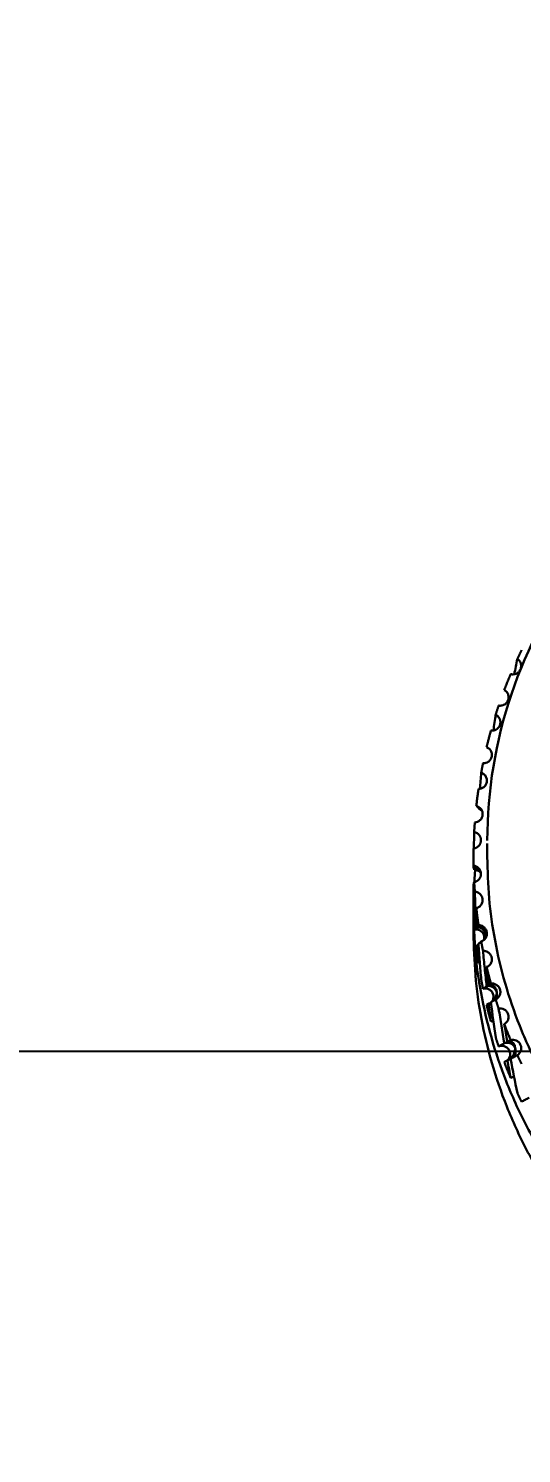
# Model space of a CAD drawing. Header units: millimetres. Extents: x 577 to 7172, y 252 to 2707.
# Drawn here: x 1008 to 1025.9, y 2105.4 to 2157.1 of the extents above; entities that cross this region are included whole.
import ezdxf

# ---------------------------------------------------------------- set-up
doc = ezdxf.new("R2010")
doc.units = ezdxf.units.MM
doc.header["$MEASUREMENT"] = 0
doc.layers.add('외형선(ISO)', color=7, linetype='Continuous', lineweight=30)
doc.layers.add('치수(ISO)', color=7, linetype='Continuous', lineweight=25)
doc.styles.add('굴림', font='')
doc.styles.get('굴림').set_extended_font_data('援대┝')
doc.dimstyles.new('기본값 (ISO)', dxfattribs={"dimscale": 10, "dimtxt": 3, "dimasz": 2.5, "dimexe": 3.175, "dimexo": 0, "dimgap": 0.762, "dimtad": 1, "dimtoh": 1, "dimdec": 0, "dimzin": 1, "dimdsep": 46, "dimtxsty": '굴림', "dimcen": 0.5, "dimazin": 0, "dimtfac": 1, "dimtdec": 4, "dimtix": 1, "dimtmove": 1, "dimatfit": 3, "dimfxl": 1, "dimtolj": 1, "dimtzin": 1, "dimarcsym": 0})

# ---------------------------------------------------------------- blocks, each defined once
blk = doc.blocks.new('*D22')
at = {"layer": 'Defpoints', "color": 0}
for p in [(1111.205, 2147.566), (972.024, 2092.463)]:
    blk.add_point(p, dxfattribs=at)
at = {"layer": '치수(ISO)', "color": 0, "lineweight": -2}
for p, q in [((1041.614, 2115.015), (1041.614, 2125.015)), ((1036.614, 2120.015), (1046.614, 2120.015)), ((902.29, 2064.855), (948.779, 2083.261)), ((877.29, 2064.855), (902.29, 2064.855))]:
    blk.add_line(p, q, dxfattribs=at)
at = {"layer": '치수(ISO)', "color": 0}
blk.add_solid([(950.313, 2079.387), (947.245, 2087.135), (972.024, 2092.463)], dxfattribs=at)
at = {"layer": '치수(ISO)', "color": 0, "insert": (833.241, 2064.855), "char_height": 30, "attachment_point": 5, "style": '굴림'}
blk.add_mtext('\\A1;150', dxfattribs=at)
blk = doc.blocks.new('*D32')
at = {"layer": 'Defpoints', "color": 0}
for p in [(899.259, 2588.117), (619.259, 2120.015), (1041.614, 2120.015)]:
    blk.add_point(p, dxfattribs=at)
at = {"layer": '치수(ISO)', "color": 0, "lineweight": -2}
for p, q in [((899.259, 2588.117), (587.509, 2588.117)), ((619.259, 2563.117), (619.259, 2145.015)), ((1041.614, 2120.015), (587.509, 2120.015))]:
    blk.add_line(p, q, dxfattribs=at)
at = {"layer": '치수(ISO)', "color": 0}
for points in [[(623.425, 2563.117), (615.092, 2563.117), (619.259, 2588.117)], [(615.092, 2145.015), (623.425, 2145.015), (619.259, 2120.015)]]:
    blk.add_solid(points, dxfattribs=at)
at = {"layer": '치수(ISO)', "color": 0, "insert": (596.639, 2354.066), "char_height": 30, "attachment_point": 5, "rotation": 90, "style": '굴림'}
blk.add_mtext('\\A1;468', dxfattribs=at)

msp = doc.modelspace()

# ---------------------------------------------------------------- linework, layer by layer
at = {"layer": '외형선(ISO)'}
for p, q in [((1024.614, 2127.061), (1024.614, 2127.556)), ((1024.114, 2126.713), (1024.114, 2127.061)), ((1024.114, 2125.686), (1024.114, 2126.034)), ((1024.114, 2124.311), (1024.114, 2125.17))]:
    msp.add_line(p, q, dxfattribs=at)
msp.add_arc((1024.144, 2125.079), 0.298, 93.4232, 95.1257, dxfattribs=at)
for points, knots in [([(966.614, 2122.455), (966.614, 2130.417), (967.955, 2138.48), (973.071, 2153.461), (976.875, 2160.58), (986.442, 2173.121), (992.324, 2178.701), (1005.413, 2187.648), (1012.785, 2191.124), (1024.235, 2194.446), (1028.154, 2195.251), (1032.114, 2195.75)], [0, 0, 0, 0, 2.423777, 2.423777, 4.811997, 4.811997, 7.200392, 7.200392, 9.591002, 9.591002, 10.780982, 10.780982, 10.780982, 10.780982]), ([(1024.614, 2127.662), (1024.614, 2129.452), (1024.913, 2131.265), (1026.058, 2134.653), (1026.919, 2136.27), (1029.081, 2139.122), (1030.412, 2140.39), (1031.967, 2141.457), (1032.04, 2141.507), (1032.114, 2141.556)], [0, 0, 0, 0, 0.544657, 0.544657, 1.086547, 1.086547, 1.627993, 1.627993, 1.654717, 1.654717, 1.654717, 1.654717]), ([(1025.705, 2134.243), (1025.725, 2134.23), (1025.744, 2134.216), (1025.777, 2134.182), (1025.791, 2134.163), (1025.823, 2134.108), (1025.836, 2134.07), (1025.847, 2133.992), (1025.844, 2133.954), (1025.825, 2133.877), (1025.807, 2133.84), (1025.758, 2133.775), (1025.728, 2133.748), (1025.669, 2133.713), (1025.644, 2133.702), (1025.591, 2133.689), (1025.566, 2133.685), (1025.54, 2133.685)], [-0.07883643, -0.07883643, -0.07883643, -0.07883643, -0.07170235, -0.07170235, -0.06454494, -0.06454494, -0.05243005, -0.05243005, -0.04075018, -0.04075018, -0.02834091, -0.02834091, -0.01619838, -0.01619838, -0.00778866, -0.00778866, -0.000001, -0.000001, -0.000001, -0.000001]), ([(1025.54, 2133.685), (1025.526, 2133.685), (1025.513, 2133.686), (1025.487, 2133.689), (1025.475, 2133.692), (1025.462, 2133.695)], [-0.007853341, -0.007853341, -0.007853341, -0.007853341, -0.003927204, -0.003927204, -0.000001, -0.000001, -0.000001, -0.000001]), ([(1025.229, 2133.117), (1025.252, 2133.105), (1025.273, 2133.091), (1025.31, 2133.056), (1025.327, 2133.037), (1025.362, 2132.982), (1025.376, 2132.945), (1025.39, 2132.868), (1025.389, 2132.829), (1025.372, 2132.751), (1025.356, 2132.713), (1025.309, 2132.647), (1025.28, 2132.618), (1025.22, 2132.58), (1025.193, 2132.568), (1025.137, 2132.552), (1025.109, 2132.549), (1025.082, 2132.549)], [-0.08112905, -0.08112905, -0.08112905, -0.08112905, -0.07349792, -0.07349792, -0.06579093, -0.06579093, -0.05377233, -0.05377233, -0.04201048, -0.04201048, -0.02959247, -0.02959247, -0.01734479, -0.01734479, -0.00832773, -0.00832773, -0.000001, -0.000001, -0.000001, -0.000001]), ([(1025.082, 2132.549), (1025.072, 2132.549), (1025.063, 2132.549), (1025.045, 2132.551), (1025.035, 2132.552), (1025.026, 2132.554)], [-0.005576419, -0.005576419, -0.005576419, -0.005576419, -0.002786481, -0.002786481, -0.000001, -0.000001, -0.000001, -0.000001]), ([(1024.588, 2131.046), (1024.617, 2131.036), (1024.643, 2131.021), (1024.691, 2130.983), (1024.712, 2130.961), (1024.752, 2130.902), (1024.767, 2130.865), (1024.783, 2130.788), (1024.783, 2130.748), (1024.768, 2130.67), (1024.752, 2130.632), (1024.707, 2130.564), (1024.678, 2130.535), (1024.619, 2130.496), (1024.591, 2130.482), (1024.534, 2130.466), (1024.505, 2130.462), (1024.477, 2130.462)], [-0.08486069, -0.08486069, -0.08486069, -0.08486069, -0.07576979, -0.07576979, -0.06646184, -0.06646184, -0.05436599, -0.05436599, -0.04250068, -0.04250068, -0.03009245, -0.03009245, -0.0178668, -0.0178668, -0.00857466, -0.00857466, -0.000001, -0.000001, -0.000001, -0.000001]), ([(1024.588, 2131.046), (1024.6, 2131.039), (1024.613, 2131.031), (1024.638, 2131.016), (1024.651, 2131.008), (1024.664, 2131)], [0.000001, 0.000001, 0.000001, 0.000001, 0.1024871, 0.1024871, 0.2049823, 0.2049823, 0.2049823, 0.2049823]), ([(1024.392, 2130.12), (1024.427, 2130.109), (1024.459, 2130.091), (1024.519, 2130.043), (1024.545, 2130.011), (1024.583, 2129.94), (1024.595, 2129.901), (1024.601, 2129.841), (1024.601, 2129.822), (1024.594, 2129.762), (1024.582, 2129.722), (1024.543, 2129.651), (1024.517, 2129.62), (1024.458, 2129.573), (1024.427, 2129.556), (1024.363, 2129.535), (1024.331, 2129.53), (1024.299, 2129.53)], [-0.08627656, -0.08627656, -0.08627656, -0.08627656, -0.07522031, -0.07522031, -0.06307128, -0.06307128, -0.0507749, -0.0507749, -0.04478692, -0.04478692, -0.03242456, -0.03242456, -0.02017954, -0.02017954, -0.00967105, -0.00967105, -0.000001, -0.000001, -0.000001, -0.000001]), ([(1024.299, 2129.53), (1024.298, 2129.53), (1024.298, 2129.53), (1024.296, 2129.53), (1024.295, 2129.53), (1024.295, 2129.53)], [-0.0004523432, -0.0004523432, -0.0004523432, -0.0004523432, -0.0002266716, -0.0002266716, -0.000001, -0.000001, -0.000001, -0.000001]), ([(1024.215, 2128.912), (1024.238, 2128.907), (1024.26, 2128.899), (1024.303, 2128.877), (1024.323, 2128.864), (1024.372, 2128.822), (1024.396, 2128.79), (1024.432, 2128.718), (1024.442, 2128.679), (1024.445, 2128.629), (1024.445, 2128.619), (1024.443, 2128.569), (1024.433, 2128.529), (1024.399, 2128.455), (1024.375, 2128.422), (1024.318, 2128.371), (1024.289, 2128.352), (1024.226, 2128.327), (1024.193, 2128.319), (1024.161, 2128.317)], [-0.08671119, -0.08671119, -0.08671119, -0.08671119, -0.07965798, -0.07965798, -0.07230759, -0.07230759, -0.06029534, -0.06029534, -0.04803844, -0.04803844, -0.04510748, -0.04510748, -0.03271628, -0.03271628, -0.02044106, -0.02044106, -0.00984634, -0.00984634, -0.000001, -0.000001, -0.000001, -0.000001]), ([(1024.215, 2128.912), (1024.221, 2128.906), (1024.227, 2128.9), (1024.239, 2128.887), (1024.246, 2128.88), (1024.252, 2128.873)], [0.000001, 0.000001, 0.000001, 0.000001, 0.1025074, 0.1025074, 0.2050094, 0.2050094, 0.2050094, 0.2050094]), ([(1024.358, 2128.832), (1024.348, 2128.838), (1024.337, 2128.845), (1024.316, 2128.854), (1024.308, 2128.857), (1024.292, 2128.863), (1024.284, 2128.866), (1024.275, 2128.868)], [0.21312042, 0.21312042, 0.21312042, 0.21312042, 0.23022523, 0.23022523, 0.23943142, 0.23943142, 0.24650297, 0.24650297, 0.24650297, 0.24650297]), ([(1024.293, 2128.833), (1024.308, 2128.82), (1024.324, 2128.806), (1024.357, 2128.778), (1024.374, 2128.764), (1024.393, 2128.75)], [0.000001, 0.000001, 0.000001, 0.000001, 0.2023551, 0.2023551, 0.4046826, 0.4046826, 0.4046826, 0.4046826]), ([(1024.117, 2126.75), (1024.116, 2126.744), (1024.115, 2126.738), (1024.114, 2126.725), (1024.114, 2126.719), (1024.114, 2126.713)], [0.000001, 0.000001, 0.000001, 0.000001, 0.1025074, 0.1025074, 0.2050094, 0.2050094, 0.2050094, 0.2050094]), ([(1024.375, 2126.523), (1024.363, 2126.545), (1024.347, 2126.566), (1024.302, 2126.612), (1024.27, 2126.635), (1024.216, 2126.659), (1024.196, 2126.665), (1024.156, 2126.673), (1024.136, 2126.675), (1024.117, 2126.675)], [-0.03168702, -0.03168702, -0.03168702, -0.03168702, -0.02384243, -0.02384243, -0.01215388, -0.01215388, -0.00588972, -0.00588972, -0.00000096, -0.00000096, -0.00000096, -0.00000096]), ([(1024.117, 2126.675), (1024.119, 2126.663), (1024.121, 2126.65), (1024.129, 2126.625), (1024.133, 2126.612), (1024.139, 2126.599)], [0.0000005, 0.0000005, 0.0000005, 0.0000005, 0.2023541, 0.2023541, 0.4046821, 0.4046821, 0.4046821, 0.4046821]), ([(1024.117, 2126.071), (1024.119, 2126.084), (1024.121, 2126.097), (1024.129, 2126.124), (1024.133, 2126.138), (1024.138, 2126.152)], [0.0000008, 0.0000008, 0.0000008, 0.0000008, 0.2024329, 0.2024329, 0.4049745, 0.4049745, 0.4049745, 0.4049745]), ([(1024.114, 2126.034), (1024.114, 2125.924), (1024.114, 2125.815), (1024.115, 2125.595), (1024.116, 2125.485), (1024.117, 2125.375)], [0.000001, 0.000001, 0.000001, 0.000001, 0.1025274, 0.1025274, 0.2050493, 0.2050493, 0.2050493, 0.2050493]), ([(1024.139, 2124.772), (1024.134, 2124.964), (1024.13, 2125.156), (1024.123, 2125.54), (1024.12, 2125.731), (1024.118, 2125.923)], [0.000001, 0.000001, 0.000001, 0.000001, 0.1793043, 0.1793043, 0.3586088, 0.3586088, 0.3586088, 0.3586088]), ([(1024.161, 2125.804), (1024.191, 2125.803), (1024.22, 2125.796), (1024.278, 2125.774), (1024.306, 2125.758), (1024.363, 2125.712), (1024.389, 2125.68), (1024.428, 2125.609), (1024.44, 2125.569), (1024.447, 2125.488), (1024.443, 2125.447), (1024.418, 2125.37), (1024.398, 2125.335), (1024.352, 2125.281), (1024.327, 2125.26), (1024.274, 2125.228), (1024.245, 2125.216), (1024.215, 2125.209)], [-0.08671861, -0.08671861, -0.08671861, -0.08671861, -0.07770477, -0.07770477, -0.06802197, -0.06802197, -0.05569855, -0.05569855, -0.04330836, -0.04330836, -0.03092168, -0.03092168, -0.0188076, -0.0188076, -0.00920279, -0.00920279, -0.000001, -0.000001, -0.000001, -0.000001]), ([(1024.161, 2125.804), (1024.168, 2125.59), (1024.176, 2125.375), (1024.195, 2124.944), (1024.205, 2124.729), (1024.216, 2124.513)], [0.000001, 0.000001, 0.000001, 0.000001, 0.2022283, 0.2022283, 0.4043452, 0.4043452, 0.4043452, 0.4043452]), ([(1024.252, 2124.552), (1024.246, 2124.661), (1024.239, 2124.771), (1024.227, 2124.99), (1024.221, 2125.099), (1024.215, 2125.209)], [0.000001, 0.000001, 0.000001, 0.000001, 0.1025219, 0.1025219, 0.2050472, 0.2050472, 0.2050472, 0.2050472]), ([(1024.295, 2124.592), (1024.287, 2124.585), (1024.28, 2124.579), (1024.266, 2124.565), (1024.259, 2124.559), (1024.252, 2124.552)], [0.000001, 0.000001, 0.000001, 0.000001, 0.1025074, 0.1025074, 0.2050094, 0.2050094, 0.2050094, 0.2050094]), ([(1024.295, 2124.592), (1024.325, 2124.592), (1024.355, 2124.588), (1024.415, 2124.57), (1024.444, 2124.556), (1024.504, 2124.514), (1024.532, 2124.485), (1024.575, 2124.417), (1024.589, 2124.378), (1024.602, 2124.299), (1024.601, 2124.26), (1024.584, 2124.182), (1024.567, 2124.145), (1024.525, 2124.086), (1024.502, 2124.063), (1024.45, 2124.026), (1024.422, 2124.011), (1024.392, 2124.002)], [-0.08672489, -0.08672489, -0.08672489, -0.08672489, -0.07769894, -0.07769894, -0.06789043, -0.06789043, -0.0557603, -0.0557603, -0.0434127, -0.0434127, -0.03145727, -0.03145727, -0.0192205, -0.0192205, -0.00945977, -0.00945977, -0.000001, -0.000001, -0.000001, -0.000001]), ([(1024.216, 2124.513), (1024.205, 2124.499), (1024.195, 2124.486), (1024.176, 2124.46), (1024.168, 2124.447), (1024.16, 2124.435)], [0.000001, 0.000001, 0.000001, 0.000001, 0.2023551, 0.2023551, 0.4046826, 0.4046826, 0.4046826, 0.4046826]), ([(1024.216, 2124.513), (1024.236, 2124.515), (1024.256, 2124.515), (1024.296, 2124.512), (1024.317, 2124.508), (1024.373, 2124.491), (1024.408, 2124.473), (1024.468, 2124.425), (1024.494, 2124.395), (1024.532, 2124.327), (1024.544, 2124.291), (1024.55, 2124.252), (1024.55, 2124.251), (1024.55, 2124.25)], [-0.04723914, -0.04723914, -0.04723914, -0.04723914, -0.04129012, -0.04129012, -0.03505045, -0.03505045, -0.02350028, -0.02350028, -0.01161068, -0.01161068, 0, 0, 0.00027374, 0.00027374, 0.00027374, 0.00027374]), ([(1024.55, 2124.25), (1024.55, 2124.251), (1024.55, 2124.252), (1024.549, 2124.275), (1024.545, 2124.298), (1024.535, 2124.342), (1024.527, 2124.364), (1024.486, 2124.453), (1024.435, 2124.504), (1024.358, 2124.538), (1024.337, 2124.545), (1024.304, 2124.551), (1024.294, 2124.552), (1024.278, 2124.552), (1024.273, 2124.553), (1024.263, 2124.552), (1024.258, 2124.552), (1024.252, 2124.552)], [-0.129384, -0.129384, -0.129384, -0.129384, -0.1287489, -0.1287489, -0.1081752, -0.1081752, -0.0875767, -0.0875767, -0.0233731, -0.0233731, -0.0084721, -0.0084721, -0.0036292, -0.0036292, -0.0017054, -0.0017054, -0.000001, -0.000001, -0.000001, -0.000001]), ([(1024.55, 2124.25), (1024.55, 2124.25), (1024.55, 2124.249), (1024.551, 2124.225), (1024.55, 2124.202), (1024.543, 2124.154), (1024.537, 2124.13), (1024.526, 2124.098), (1024.523, 2124.091), (1024.52, 2124.084)], [-0.00123062, -0.00123062, -0.00123062, -0.00123062, 0, 0, 0.04056423, 0.04056423, 0.08117973, 0.08117973, 0.09354473, 0.09354473, 0.09354473, 0.09354473]), ([(1024.528, 2124.092), (1024.533, 2124.105), (1024.538, 2124.118), (1024.547, 2124.151), (1024.55, 2124.171), (1024.553, 2124.21), (1024.552, 2124.229), (1024.55, 2124.249), (1024.55, 2124.25), (1024.55, 2124.25)], [0.03105261, 0.03105261, 0.03105261, 0.03105261, 0.03528934, 0.03528934, 0.04136241, 0.04136241, 0.0471827, 0.0471827, 0.04745535, 0.04745535, 0.04745535, 0.04745535]), ([(1024.215, 2123.834), (1024.221, 2123.84), (1024.227, 2123.847), (1024.239, 2123.86), (1024.246, 2123.867), (1024.252, 2123.873)], [0.000001, 0.000001, 0.000001, 0.000001, 0.1025326, 0.1025326, 0.2050688, 0.2050688, 0.2050688, 0.2050688]), ([(1024.296, 2123.88), (1024.295, 2123.88), (1024.294, 2123.88), (1024.288, 2123.878), (1024.281, 2123.877), (1024.27, 2123.875), (1024.266, 2123.875), (1024.259, 2123.874), (1024.256, 2123.874), (1024.252, 2123.873)], [0.24796729, 0.24796729, 0.24796729, 0.24796729, 0.24838081, 0.24838081, 0.25326956, 0.25326956, 0.25559637, 0.25559637, 0.25799147, 0.25799147, 0.25799147, 0.25799147]), ([(1024.252, 2123.873), (1024.259, 2123.764), (1024.266, 2123.655), (1024.28, 2123.436), (1024.287, 2123.327), (1024.294, 2123.217)], [0.000001, 0.000001, 0.000001, 0.000001, 0.1025274, 0.1025274, 0.2050493, 0.2050493, 0.2050493, 0.2050493]), ([(1024.293, 2123.913), (1024.308, 2123.927), (1024.324, 2123.941), (1024.357, 2123.971), (1024.374, 2123.986), (1024.392, 2124.002)], [0.000001, 0.000001, 0.000001, 0.000001, 0.2024334, 0.2024334, 0.4049747, 0.4049747, 0.4049747, 0.4049747]), ([(1024.393, 2122.622), (1024.374, 2122.837), (1024.357, 2123.052), (1024.324, 2123.483), (1024.308, 2123.698), (1024.293, 2123.913)], [0.000001, 0.000001, 0.000001, 0.000001, 0.2024117, 0.2024117, 0.4048476, 0.4048476, 0.4048476, 0.4048476]), ([(1024.458, 2123.659), (1024.49, 2123.661), (1024.523, 2123.658), (1024.588, 2123.641), (1024.62, 2123.626), (1024.683, 2123.583), (1024.711, 2123.553), (1024.755, 2123.485), (1024.77, 2123.446), (1024.783, 2123.367), (1024.782, 2123.327), (1024.765, 2123.25), (1024.749, 2123.214), (1024.709, 2123.157), (1024.688, 2123.136), (1024.641, 2123.1), (1024.615, 2123.086), (1024.588, 2123.076)], [-0.08672026, -0.08672026, -0.08672026, -0.08672026, -0.0770326, -0.0770326, -0.06642887, -0.06642887, -0.05417236, -0.05417236, -0.04176516, -0.04176516, -0.02982074, -0.02982074, -0.01774033, -0.01774033, -0.00876289, -0.00876289, -0.000001, -0.000001, -0.000001, -0.000001]), ([(1024.458, 2123.659), (1024.478, 2123.447), (1024.499, 2123.233), (1024.543, 2122.807), (1024.566, 2122.593), (1024.59, 2122.379)], [0.000001, 0.000001, 0.000001, 0.000001, 0.2022283, 0.2022283, 0.4043452, 0.4043452, 0.4043452, 0.4043452]), ([(1024.664, 2122.425), (1024.651, 2122.533), (1024.638, 2122.642), (1024.613, 2122.858), (1024.6, 2122.967), (1024.588, 2123.076)], [0.0000012, 0.0000012, 0.0000012, 0.0000012, 0.102522, 0.102522, 0.2050474, 0.2050474, 0.2050474, 0.2050474]), ([(1024.59, 2122.379), (1024.566, 2122.364), (1024.543, 2122.349), (1024.499, 2122.319), (1024.478, 2122.304), (1024.457, 2122.289)], [0.000001, 0.000001, 0.000001, 0.000001, 0.2023551, 0.2023551, 0.4046826, 0.4046826, 0.4046826, 0.4046826]), ([(1024.457, 2122.289), (1024.481, 2122.296), (1024.506, 2122.3), (1024.556, 2122.3), (1024.581, 2122.298), (1024.642, 2122.283), (1024.677, 2122.268), (1024.742, 2122.223), (1024.77, 2122.193), (1024.813, 2122.125), (1024.828, 2122.086), (1024.841, 2122.007), (1024.84, 2121.967), (1024.823, 2121.89), (1024.806, 2121.853), (1024.782, 2121.819), (1024.781, 2121.818), (1024.78, 2121.816)], [0.000001, 0.000001, 0.000001, 0.000001, 0.00751043, 0.00751043, 0.01494838, 0.01494838, 0.02643275, 0.02643275, 0.0386403, 0.0386403, 0.05102925, 0.05102925, 0.06299056, 0.06299056, 0.07514019, 0.07514019, 0.07568012, 0.07568012, 0.07568012, 0.07568012]), ([(1024.59, 2122.379), (1024.61, 2122.384), (1024.631, 2122.387), (1024.672, 2122.388), (1024.692, 2122.387), (1024.75, 2122.377), (1024.785, 2122.364), (1024.852, 2122.323), (1024.881, 2122.296), (1024.927, 2122.234), (1024.944, 2122.199), (1024.954, 2122.162), (1024.954, 2122.161), (1024.955, 2122.16)], [-0.04723711, -0.04723711, -0.04723711, -0.04723711, -0.04102347, -0.04102347, -0.03493204, -0.03493204, -0.02351644, -0.02351644, -0.01148211, -0.01148211, 0, 0, 0.00027507, 0.00027507, 0.00027507, 0.00027507]), ([(1024.745, 2122.473), (1024.731, 2122.465), (1024.717, 2122.457), (1024.69, 2122.441), (1024.677, 2122.433), (1024.664, 2122.425)], [0.000001, 0.000001, 0.000001, 0.000001, 0.1025075, 0.1025075, 0.2050094, 0.2050094, 0.2050094, 0.2050094]), ([(1024.955, 2122.16), (1024.954, 2122.161), (1024.954, 2122.162), (1024.952, 2122.214), (1024.939, 2122.266), (1024.881, 2122.365), (1024.835, 2122.403), (1024.766, 2122.424), (1024.748, 2122.429), (1024.717, 2122.43), (1024.707, 2122.43), (1024.691, 2122.429), (1024.685, 2122.429), (1024.675, 2122.427), (1024.67, 2122.426), (1024.664, 2122.425)], [-0.1288988, -0.1288988, -0.1288988, -0.1288988, -0.1282626, -0.1282626, -0.0800845, -0.0800845, -0.0231067, -0.0231067, -0.008967, -0.008967, -0.0039318, -0.0039318, -0.0018406, -0.0018406, -0.0000009, -0.0000009, -0.0000009, -0.0000009]), ([(1024.745, 2122.473), (1024.777, 2122.477), (1024.81, 2122.477), (1024.877, 2122.464), (1024.91, 2122.451), (1024.975, 2122.413), (1025.005, 2122.386), (1025.053, 2122.321), (1025.071, 2122.284), (1025.085, 2122.225), (1025.088, 2122.206), (1025.091, 2122.146), (1025.085, 2122.106), (1025.058, 2122.03), (1025.037, 2121.996), (1024.983, 2121.939), (1024.952, 2121.916), (1024.917, 2121.9)], [-0.0867299, -0.0867299, -0.0867299, -0.0867299, -0.07697231, -0.07697231, -0.06636415, -0.06636415, -0.05429476, -0.05429476, -0.04192245, -0.04192245, -0.03600616, -0.03600616, -0.0236948, -0.0236948, -0.01162961, -0.01162961, -0.000001, -0.000001, -0.000001, -0.000001]), ([(1024.955, 2122.16), (1024.955, 2122.16), (1024.955, 2122.159), (1024.957, 2122.105), (1024.948, 2122.046), (1024.905, 2121.937), (1024.877, 2121.892), (1024.843, 2121.854)], [-0.0012125, -0.0012125, -0.0012125, -0.0012125, 0, 0, 0.0938554, 0.0938554, 0.1726631, 0.1726631, 0.1726631, 0.1726631]), ([(1024.885, 2121.88), (1024.9, 2121.896), (1024.913, 2121.914), (1024.943, 2121.966), (1024.956, 2122.002), (1024.964, 2122.059), (1024.965, 2122.079), (1024.963, 2122.118), (1024.96, 2122.138), (1024.955, 2122.159), (1024.955, 2122.159), (1024.955, 2122.16)], [0.01692802, 0.01692802, 0.01692802, 0.01692802, 0.02367561, 0.02367561, 0.0351442, 0.0351442, 0.04110053, 0.04110053, 0.04720914, 0.04720914, 0.04748328, 0.04748328, 0.04748328, 0.04748328]), ([(1024.588, 2121.7), (1024.6, 2121.708), (1024.613, 2121.716), (1024.638, 2121.731), (1024.651, 2121.739), (1024.664, 2121.747)], [0.000001, 0.000001, 0.000001, 0.000001, 0.1025328, 0.1025328, 0.2050688, 0.2050688, 0.2050688, 0.2050688]), ([(1024.745, 2121.776), (1024.741, 2121.774), (1024.738, 2121.772), (1024.726, 2121.767), (1024.716, 2121.762), (1024.698, 2121.756), (1024.691, 2121.754), (1024.681, 2121.751), (1024.678, 2121.75), (1024.671, 2121.748), (1024.667, 2121.747), (1024.664, 2121.747)], [0.23025861, 0.23025861, 0.23025861, 0.23025861, 0.23453689, 0.23453689, 0.24356906, 0.24356906, 0.24836374, 0.24836374, 0.25064374, 0.25064374, 0.25298564, 0.25298564, 0.25298564, 0.25298564]), ([(1024.664, 2121.747), (1024.677, 2121.639), (1024.69, 2121.531), (1024.717, 2121.314), (1024.731, 2121.206), (1024.745, 2121.098)], [0.0000012, 0.0000012, 0.0000012, 0.0000012, 0.1025275, 0.1025275, 0.2050495, 0.2050495, 0.2050495, 0.2050495]), ([(1024.743, 2121.794), (1024.77, 2121.811), (1024.799, 2121.827), (1024.857, 2121.862), (1024.886, 2121.881), (1024.917, 2121.9)], [0.000001, 0.000001, 0.000001, 0.000001, 0.2024334, 0.2024334, 0.4049747, 0.4049747, 0.4049747, 0.4049747]), ([(1025.026, 2121.568), (1025.058, 2121.574), (1025.091, 2121.575), (1025.157, 2121.565), (1025.191, 2121.555), (1025.257, 2121.52), (1025.289, 2121.495), (1025.342, 2121.433), (1025.362, 2121.397), (1025.385, 2121.322), (1025.39, 2121.283), (1025.384, 2121.206), (1025.373, 2121.167), (1025.342, 2121.105), (1025.324, 2121.08), (1025.281, 2121.037), (1025.256, 2121.019), (1025.229, 2121.005)], [-0.08671858, -0.08671858, -0.08671858, -0.08671858, -0.07698437, -0.07698437, -0.06651336, -0.06651336, -0.05441892, -0.05441892, -0.04200152, -0.04200152, -0.03043113, -0.03043113, -0.01835363, -0.01835363, -0.00915688, -0.00915688, -0.000001, -0.000001, -0.000001, -0.000001]), ([(1025.026, 2121.568), (1025.059, 2121.359), (1025.092, 2121.149), (1025.161, 2120.729), (1025.196, 2120.519), (1025.233, 2120.309)], [0.000001, 0.000001, 0.000001, 0.000001, 0.2022283, 0.2022283, 0.4043452, 0.4043452, 0.4043452, 0.4043452]), ([(1024.745, 2121.098), (1024.769, 2121.107), (1024.794, 2121.112), (1024.824, 2121.115), (1024.829, 2121.115), (1024.834, 2121.115)], [0.000001, 0.000001, 0.000001, 0.000001, 0.007638103, 0.007638103, 0.009059149, 0.009059149, 0.009059149, 0.009059149]), ([(1025.343, 2120.366), (1025.324, 2120.472), (1025.305, 2120.579), (1025.267, 2120.792), (1025.248, 2120.898), (1025.229, 2121.005)], [0.0000028, 0.0000028, 0.0000028, 0.0000028, 0.1025231, 0.1025231, 0.205049, 0.205049, 0.205049, 0.205049]), ([(1025.233, 2120.309), (1025.196, 2120.29), (1025.161, 2120.271), (1025.091, 2120.234), (1025.058, 2120.216), (1025.025, 2120.198)], [0.000001, 0.000001, 0.000001, 0.000001, 0.2023551, 0.2023551, 0.4046826, 0.4046826, 0.4046826, 0.4046826]), ([(1025.025, 2120.198), (1025.048, 2120.208), (1025.073, 2120.214), (1025.123, 2120.221), (1025.147, 2120.221), (1025.209, 2120.215), (1025.245, 2120.203), (1025.314, 2120.167), (1025.346, 2120.142), (1025.398, 2120.08), (1025.417, 2120.044), (1025.435, 2119.987), (1025.439, 2119.967), (1025.446, 2119.908), (1025.442, 2119.867), (1025.419, 2119.791), (1025.401, 2119.756), (1025.362, 2119.709), (1025.347, 2119.694), (1025.331, 2119.682)], [0.000001, 0.000001, 0.000001, 0.000001, 0.00772745, 0.00772745, 0.01499106, 0.01499106, 0.02633669, 0.02633669, 0.03838224, 0.03838224, 0.05078092, 0.05078092, 0.05671273, 0.05671273, 0.06897539, 0.06897539, 0.08098653, 0.08098653, 0.08726914, 0.08726914, 0.08726914, 0.08726914]), ([(1025.462, 2120.426), (1025.442, 2120.416), (1025.422, 2120.406), (1025.382, 2120.386), (1025.362, 2120.376), (1025.343, 2120.366)], [0.000001, 0.000001, 0.000001, 0.000001, 0.1025079, 0.1025079, 0.2050094, 0.2050094, 0.2050094, 0.2050094]), ([(1025.622, 2120.137), (1025.622, 2120.137), (1025.622, 2120.138), (1025.619, 2120.194), (1025.605, 2120.247), (1025.544, 2120.34), (1025.497, 2120.37), (1025.43, 2120.379), (1025.414, 2120.38), (1025.387, 2120.377), (1025.379, 2120.376), (1025.365, 2120.373), (1025.361, 2120.371), (1025.352, 2120.369), (1025.348, 2120.368), (1025.343, 2120.366)], [-0.0011972, -0.0011972, -0.0011972, -0.0011972, 0, 0, 0.0977706, 0.0977706, 0.2063436, 0.2063436, 0.2301402, 0.2301402, 0.238926, 0.238926, 0.2425287, 0.2425287, 0.2456928, 0.2456928, 0.2456928, 0.2456928]), ([(1025.622, 2120.137), (1025.622, 2120.136), (1025.622, 2120.135), (1025.624, 2120.078), (1025.614, 2120.012), (1025.577, 2119.917), (1025.537, 2119.823), (1025.438, 2119.739), (1025.42, 2119.726), (1025.392, 2119.709), (1025.384, 2119.705), (1025.37, 2119.698), (1025.365, 2119.696), (1025.354, 2119.691), (1025.348, 2119.69), (1025.343, 2119.688)], [-0.2237166, -0.2237166, -0.2237166, -0.2237166, -0.2219958, -0.2219958, -0.0770438, -0.0770438, -0.0165377, -0.0165377, -0.0067687, -0.0067687, -0.0035844, -0.0035844, -0.0017662, -0.0017662, -0.0000016, -0.0000016, -0.0000016, -0.0000016]), ([(1025.462, 2120.426), (1025.494, 2120.435), (1025.527, 2120.438), (1025.594, 2120.433), (1025.628, 2120.425), (1025.696, 2120.396), (1025.729, 2120.373), (1025.785, 2120.316), (1025.808, 2120.281), (1025.837, 2120.208), (1025.844, 2120.17), (1025.844, 2120.092), (1025.837, 2120.052), (1025.809, 2119.987), (1025.794, 2119.961), (1025.754, 2119.915), (1025.731, 2119.895), (1025.705, 2119.879)], [-0.08672596, -0.08672596, -0.08672596, -0.08672596, -0.07682153, -0.07682153, -0.06647129, -0.06647129, -0.05455952, -0.05455952, -0.0421794, -0.0421794, -0.0305909, -0.0305909, -0.0184024, -0.0184024, -0.00922988, -0.00922988, -0.000001, -0.000001, -0.000001, -0.000001]), ([(1025.509, 2119.773), (1025.525, 2119.784), (1025.541, 2119.797), (1025.583, 2119.838), (1025.606, 2119.871), (1025.635, 2119.942), (1025.643, 2119.979), (1025.645, 2120.056), (1025.638, 2120.096), (1025.623, 2120.135), (1025.622, 2120.136), (1025.622, 2120.137)], [0.00569855, 0.00569855, 0.00569855, 0.00569855, 0.01173512, 0.01173512, 0.02364131, 0.02364131, 0.03497617, 0.03497617, 0.04723223, 0.04723223, 0.04750759, 0.04750759, 0.04750759, 0.04750759]), ([(1025.23, 2119.629), (1025.248, 2119.639), (1025.267, 2119.649), (1025.305, 2119.668), (1025.324, 2119.678), (1025.343, 2119.688)], [0.000001, 0.000001, 0.000001, 0.000001, 0.1025332, 0.1025332, 0.2050688, 0.2050688, 0.2050688, 0.2050688]), ([(1025.343, 2119.688), (1025.362, 2119.582), (1025.382, 2119.476), (1025.422, 2119.264), (1025.442, 2119.158), (1025.462, 2119.052)], [0.0000028, 0.0000028, 0.0000028, 0.0000028, 0.1025287, 0.1025287, 0.2050511, 0.2050511, 0.2050511, 0.2050511]), ([(1025.458, 2119.747), (1025.498, 2119.768), (1025.539, 2119.789), (1025.621, 2119.833), (1025.663, 2119.855), (1025.705, 2119.879)], [0.000001, 0.000001, 0.000001, 0.000001, 0.2024334, 0.2024334, 0.4049748, 0.4049748, 0.4049748, 0.4049748]), ([(1025.462, 2119.052), (1025.485, 2119.063), (1025.509, 2119.072), (1025.552, 2119.081), (1025.57, 2119.083), (1025.588, 2119.083)], [0.000001, 0.000001, 0.000001, 0.000001, 0.0077376, 0.0077376, 0.01315447, 0.01315447, 0.01315447, 0.01315447]), ([(1026.133, 2118.334), (1026.085, 2118.31), (1026.038, 2118.286), (1025.944, 2118.239), (1025.899, 2118.215), (1025.854, 2118.193)], [0, 0, 0, 0, 0.2023441, 0.2023441, 0.4046361, 0.4046361, 0.4046361, 0.4046361])]:
    msp.add_open_spline(points, degree=3, knots=knots, dxfattribs=at)
for points, weights in [([(1025.856, 2134.558), (1025.779, 2134.401), (1025.705, 2134.243)], [0.878024631237, 0.879530821855, 0.881129717628]), ([(1025.462, 2133.695), (1025.34, 2133.408), (1025.229, 2133.117)], [0.886913323101, 0.890089733463, 0.893568589965]), ([(1025.026, 2132.554), (1024.97, 2132.388), (1024.917, 2132.222)], [0.900585424427, 0.902728586208, 0.904969407861]), ([(1024.745, 2131.649), (1024.661, 2131.349), (1024.588, 2131.046)], [0.912994281388, 0.917364213392, 0.922055410867]), ([(1024.745, 2131.649), (1024.766, 2131.646), (1024.787, 2131.646)], [0.888121234812, 0.875929146831, 0.86803721157]), ([(1024.458, 2130.462), (1024.423, 2130.291), (1024.392, 2130.12)], [0.931459342771, 0.934314165423, 0.93727360155]), ([(1024.458, 2130.462), (1024.467, 2130.462), (1024.477, 2130.462)], [0.854911448766, 0.853856274806, 0.853620942078]), ([(1024.295, 2129.53), (1024.249, 2129.222), (1024.215, 2128.912)], [0.947819645143, 0.953539791986, 0.959607041618]), ([(1024.275, 2128.868), (1024.263, 2128.871), (1024.252, 2128.873)], [0.860995002145, 0.864081684234, 0.868448681246]), ([(1024.161, 2128.317), (1024.148, 2128.143), (1024.138, 2127.969)], [0.971735485164, 0.975406298305, 0.979191129303]), ([(1024.373, 2126.532), (1024.286, 2126.703), (1024.114, 2126.713)], [0.900571983673, 0.794141597125, 0.928624994652]), ([(1024.138, 2126.152), (1024.148, 2125.978), (1024.161, 2125.804)], [0.979191128207, 0.97540629723, 0.97173548411]), ([(1024.174, 2126.598), (1024.156, 2126.376), (1024.143, 2126.153)], [0.968166953953, 0.972777551561, 0.9775736212]), ([(1024.114, 2125.686), (1024.114, 2125.531), (1024.117, 2125.375)], [1, 0.996282450648, 0.992659271341]), ([(1024.117, 2126.071), (1024.117, 2125.997), (1024.118, 2125.923)], [0.983356276551, 0.986588546586, 0.989901304581]), ([(1024.215, 2125.209), (1024.249, 2124.9), (1024.295, 2124.592)], [0.959607041721, 0.953539792085, 0.947819645239]), ([(1024.139, 2124.772), (1024.148, 2124.603), (1024.16, 2124.435)], [0.979080700031, 0.975407524058, 0.971841832437]), ([(1024.215, 2123.834), (1024.249, 2123.525), (1024.294, 2123.217)], [0.959595943559, 0.953540041193, 0.947829980685]), ([(1024.392, 2124.002), (1024.423, 2123.83), (1024.458, 2123.659)], [0.937273599672, 0.934314163584, 0.93145934097]), ([(1024.588, 2123.076), (1024.661, 2122.773), (1024.745, 2122.473)], [0.922055410718, 0.917364213249, 0.912994281251]), ([(1024.393, 2122.622), (1024.423, 2122.455), (1024.457, 2122.289)], [0.937187316844, 0.934315403872, 0.93154210978]), ([(1024.588, 2121.7), (1024.661, 2121.398), (1024.745, 2121.098)], [0.922046839872, 0.917364463989, 0.913002186511]), ([(1024.917, 2121.9), (1024.97, 2121.733), (1025.026, 2121.568)], [0.904969406982, 0.902728585351, 0.900585423591]), ([(1025.229, 2121.005), (1025.34, 2120.713), (1025.462, 2120.426)], [0.893568589725, 0.890089733235, 0.886913322884]), ([(1024.918, 2120.52), (1024.97, 2120.358), (1025.025, 2120.198)], [0.904904122535, 0.902729831691, 0.900647604591]), ([(1025.23, 2119.629), (1025.34, 2119.339), (1025.462, 2119.052)], [0.893562241799, 0.890089985311, 0.886919076269]), ([(1025.705, 2119.879), (1025.779, 2119.72), (1025.856, 2119.563)], [0.881129717634, 0.87953082186, 0.878024631242]), ([(1025.707, 2118.499), (1025.779, 2118.345), (1025.854, 2118.193)], [0.881083170869, 0.87953207166, 0.878068365402])]:
    msp.add_rational_spline(points, weights, degree=2, dxfattribs=at)
for points in [[(1025.705, 2134.243), (1025.667, 2134.059), (1025.63, 2133.875), (1025.593, 2133.69)], [(1024.917, 2132.222), (1024.889, 2132.032), (1024.862, 2131.841), (1024.836, 2131.65)], [(1024.664, 2131), (1024.667, 2130.999), (1024.67, 2130.998), (1024.673, 2130.997)], [(1024.392, 2130.12), (1024.375, 2129.925), (1024.359, 2129.729), (1024.344, 2129.533)], [(1024.295, 2128.862), (1024.295, 2128.853), (1024.294, 2128.843), (1024.293, 2128.833)], [(1024.293, 2128.833), (1024.323, 2128.83), (1024.352, 2128.821), (1024.379, 2128.809)], [(1024.393, 2128.75), (1024.401, 2128.749), (1024.409, 2128.748), (1024.417, 2128.746)], [(1024.138, 2127.969), (1024.134, 2127.771), (1024.129, 2127.572), (1024.126, 2127.373)], [(1024.117, 2126.712), (1024.117, 2126.7), (1024.117, 2126.688), (1024.117, 2126.675)], [(1024.114, 2126.034), (1024.115, 2126.034), (1024.116, 2126.034), (1024.117, 2126.034)], [(1024.294, 2123.217), (1024.311, 2123.221), (1024.327, 2123.223), (1024.344, 2123.224)], [(1024.918, 2120.52), (1024.856, 2120.944), (1024.798, 2121.368), (1024.743, 2121.794)], [(1024.745, 2121.777), (1024.744, 2121.776), (1024.744, 2121.776), (1024.743, 2121.775)], [(1025.707, 2118.499), (1025.621, 2118.914), (1025.538, 2119.33), (1025.458, 2119.747)]]:
    msp.add_open_spline(points, degree=3, dxfattribs=at)
for points, weights, knots in [([(1024.787, 2131.646), (1024.962, 2131.646), (1025.05, 2131.8), (1025.199, 2132.063), (1024.938, 2132.211), (1024.928, 2132.217), (1024.917, 2132.222)], [0.869731232623, 0.804879063553, 1, 0.707106781187, 1, 0.983421785846, 0.968720277378], [3.665949, 3.665949, 3.665949, 4.712389, 4.712389, 6.283185, 6.283185, 6.372095, 6.372095, 6.372095]), ([(1024.117, 2127.372), (1024.123, 2127.373), (1024.129, 2127.373), (1024.426, 2127.418), (1024.381, 2127.717), (1024.349, 2127.93), (1024.138, 2127.969)], [0.984029038002, 0.99178405352, 1, 0.707106781187, 1, 0.772058493669, 0.898903830946], [3.09753, 3.09753, 3.09753, 3.141593, 3.141593, 4.712389, 4.712389, 5.934847, 5.934847, 5.934847]), ([(1024.117, 2127.372), (1024.114, 2127.216), (1024.114, 2127.061), (1024.114, 2126.905), (1024.117, 2126.75)], [0.99264612304, 0.996275705106, 1, 0.996275705106, 0.99264612304], [6.26321179, 6.26321179, 6.26321179, 6.28318531, 6.28318531, 6.30315883, 6.30315883, 6.30315883]), ([(1024.138, 2126.152), (1024.349, 2126.192), (1024.381, 2126.405), (1024.426, 2126.704), (1024.129, 2126.748), (1024.123, 2126.749), (1024.117, 2126.75)], [0.898914263827, 0.772049120246, 1, 0.707106781187, 1, 0.99179347946, 0.984046832861], [3.489881, 3.489881, 3.489881, 4.712389, 4.712389, 6.283185, 6.283185, 6.327197, 6.327197, 6.327197]), ([(1024.614, 2127.061), (1024.614, 2110.314), (1041.614, 2110.314), (1058.614, 2110.314), (1058.614, 2127.061)], [1, 0.707106781187, 1, 0.707106781187, 1], [0, 0, 0, 1.570796, 1.570796, 3.141593, 3.141593, 3.141593]), ([(1024.382, 2126.482), (1024.309, 2126.578), (1024.189, 2126.596), (1024.164, 2126.6), (1024.139, 2126.599)], [0.8536335662, 0.856979969904, 1, 0.965996907424, 0.939888912655], [5.516164, 5.516164, 5.516164, 6.2831853, 6.2831853, 6.4655451, 6.4655451, 6.4655451]), ([(1024.116, 2125.428), (1024.114, 2125.299), (1024.114, 2125.17), (1024.114, 2107.931), (1041.614, 2107.931), (1059.114, 2107.931), (1059.114, 2125.17), (1059.114, 2125.299), (1059.112, 2125.428)], [0.993890013821, 0.996912459533, 1, 0.707106781187, 1, 0.707106781187, 1, 0.996912459531, 0.993890013818], [3.125034, 3.125034, 3.125034, 3.141593, 3.141593, 4.712389, 4.712389, 6.283185, 6.283185, 6.299744, 6.299744, 6.299744]), ([(1024.114, 2124.311), (1024.114, 2107.071), (1041.614, 2107.071), (1059.114, 2107.071), (1059.114, 2124.311)], [1, 0.707106781187, 1, 0.707106781187, 1], [3.141593, 3.141593, 3.141593, 4.712389, 4.712389, 6.283185, 6.283185, 6.283185]), ([(1024.495, 2124.059), (1024.513, 2124.132), (1024.496, 2124.205), (1024.432, 2124.474), (1024.16, 2124.435)], [0.872784626823, 0.906622678704, 1, 0.725100820068, 0.966222867486], [4.211603, 4.211603, 4.211603, 4.712389, 4.712389, 6.186683, 6.186683, 6.186683]), ([(966.614, 2120.015), (966.614, 2046.13), (1041.614, 2046.13), (1116.614, 2046.13), (1116.614, 2120.015)], [1, 0.707106781187, 1, 0.707106781187, 1], [3.141593, 3.141593, 3.141593, 4.712389, 4.712389, 6.283185, 6.283185, 6.283185]), ([(1025.622, 2120.137), (1025.603, 2120.185), (1025.568, 2120.224), (1025.429, 2120.384), (1025.233, 2120.309)], [0.89737854224, 0.933666091618, 1, 0.775061925735, 0.89562271593], [4.356638, 4.356638, 4.356638, 4.712389, 4.712389, 5.91874, 5.91874, 5.91874])]:
    msp.add_rational_spline(points, weights, degree=2, knots=knots, dxfattribs=at)

# ---------------------------------------------------------------- dimensions: what is measured, and where the dimension line sits
at = {"layer": '치수(ISO)'}
dim = msp.add_linear_dim(base=(619.259, 2120.015), p1=(899.259, 2588.117), p2=(1041.614, 2120.015), angle=90, dimstyle='기본값 (ISO)', dxfattribs=at)
dim.commit()
dim.dimension.update_dxf_attribs({"geometry": '*D32', "text_midpoint": (596.639, 2354.066)})
dim = msp.add_diameter_dim_2p(p1=(1111.205, 2147.566), p2=(972.024, 2092.463), text='150', dimstyle='기본값 (ISO)', override={"dimtad": 0, "dimtofl": 0}, dxfattribs=at)
dim.commit()
dim.dimension.update_dxf_attribs({"geometry": '*D22', "text_midpoint": (902.29, 2064.855), "dimtype": 163})

doc.saveas('drawing.dxf')
